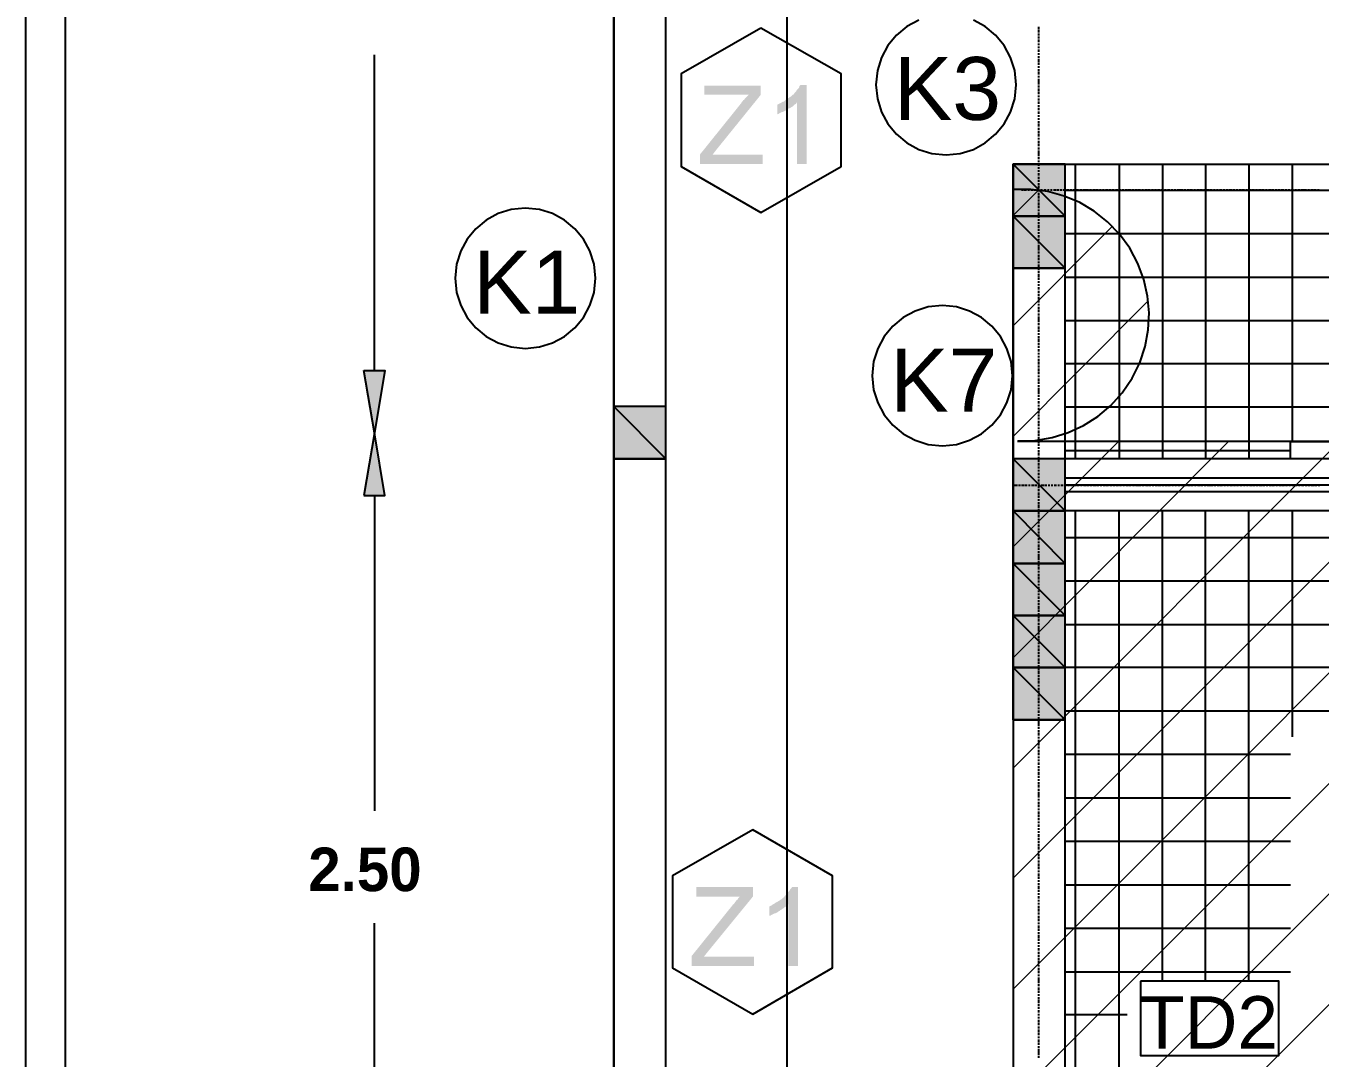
# Model space of a CAD drawing. Header units: metres. Extents: x 2.9 to 42.8, y 1.7 to 28.7.
# Drawn here: x 2.939 to 6.666, y 19.25 to 22.222 of the extents above; entities that cross this region are included whole.
import ezdxf

# ---------------------------------------------------------------- set-up
doc = ezdxf.new("R2010")
doc.units = ezdxf.units.M
for name, color, linetype in [('AMARILLO', 2, 'Continuous'), ('MAGENTA', 6, 'Continuous'), ('NEGRO', 7, 'Continuous'), ('RELLENO_MAGENTA', 6, 'Continuous'), ('RELLENO_NEGRO', 7, 'Continuous'), ('RELLENO_ROJO', 1, 'Continuous'), ('ROJO', 1, 'Continuous'), ('TEXTO', 7, 'Continuous')]:
    doc.layers.add(name, color=color, linetype=linetype)
doc.layers.add('RGB_000_184_184', color=7, linetype='Continuous', true_color=0x00b8b8)
doc.layers.add('RGB_147_149_152', color=7, linetype='Continuous', true_color=0x939598)
doc.styles.add('ArialMT', font='arial.ttf')
doc.styles.add('CityBlueprint', font='cityb___.ttf')

msp = doc.modelspace()

# ---------------------------------------------------------------- hatches: boundary and pattern name
at = {"layer": 'RELLENO_MAGENTA'}
h = msp.add_hatch(color=256, dxfattribs=at)
h.dxf.hatch_style = 1
h.paths.add_polyline_path([(5.932, 21.8246), (5.782, 21.8246), (5.932, 21.6747), (5.932, 21.8246)])
h.paths.add_polyline_path([(5.782, 21.8246), (5.932, 21.6747), (5.782, 21.6747), (5.782, 21.8246)])
h = msp.add_hatch(color=256, dxfattribs=at)
h.dxf.hatch_style = 1
h.paths.add_polyline_path([(5.932, 21.6747), (5.782, 21.6747), (5.932, 21.5247), (5.932, 21.6747)])
h.paths.add_polyline_path([(5.782, 21.6747), (5.932, 21.5247), (5.782, 21.5247), (5.782, 21.6747)])
h = msp.add_hatch(color=256, dxfattribs=at)
h.dxf.hatch_style = 1
h.paths.add_polyline_path([(4.7819, 21.1261), (4.632, 21.1261), (4.7819, 20.9762), (4.7819, 21.1261)])
h.paths.add_polyline_path([(4.632, 21.1261), (4.7819, 20.9762), (4.632, 20.9762), (4.632, 21.1261)])
h = msp.add_hatch(color=256, dxfattribs=at)
h.dxf.hatch_style = 1
h.paths.add_polyline_path([(5.932, 20.9762), (5.782, 20.9762), (5.932, 20.8262), (5.932, 20.9762)])
h.paths.add_polyline_path([(5.782, 20.9762), (5.932, 20.8262), (5.782, 20.8262), (5.782, 20.9762)])
h = msp.add_hatch(color=256, dxfattribs=at)
h.dxf.hatch_style = 1
h.paths.add_polyline_path([(5.932, 20.8262), (5.782, 20.8262), (5.932, 20.6745), (5.932, 20.8262)])
h.paths.add_polyline_path([(5.782, 20.8262), (5.932, 20.6745), (5.782, 20.6745), (5.782, 20.8262)])
h = msp.add_hatch(color=256, dxfattribs=at)
h.dxf.hatch_style = 1
h.paths.add_polyline_path([(5.932, 20.6745), (5.782, 20.6745), (5.932, 20.5246), (5.932, 20.6745)])
h.paths.add_polyline_path([(5.782, 20.6745), (5.932, 20.5246), (5.782, 20.5246), (5.782, 20.6745)])
h = msp.add_hatch(color=256, dxfattribs=at)
h.dxf.hatch_style = 1
h.paths.add_polyline_path([(5.932, 20.5246), (5.782, 20.5246), (5.932, 20.3747), (5.932, 20.5246)])
h.paths.add_polyline_path([(5.782, 20.5246), (5.932, 20.3747), (5.782, 20.3747), (5.782, 20.5246)])
h = msp.add_hatch(color=256, dxfattribs=at)
h.dxf.hatch_style = 1
h.paths.add_polyline_path([(5.932, 20.3747), (5.782, 20.3747), (5.932, 20.2247), (5.932, 20.3747)])
h.paths.add_polyline_path([(5.782, 20.3747), (5.932, 20.2247), (5.782, 20.2247), (5.782, 20.3747)])
at = {"layer": 'RELLENO_NEGRO'}
h = msp.add_hatch(color=256, dxfattribs=at)
h.dxf.hatch_style = 1
h.paths.add_polyline_path([(5.0606, 21.8246), (4.8807, 21.8246), (4.8807, 21.8528), (4.9971, 21.9975), (4.9989, 21.9992), (5.0006, 22.0028), (5.0042, 22.0063), (5.0042, 22.008), (5.0077, 22.0098), (5.0094, 22.0133), (5.0112, 22.0151), (5.013, 22.0169), (5.0165, 22.0204), (5.0183, 22.0222), (5.02, 22.0239), (4.893, 22.0239), (4.893, 22.0504), (5.0553, 22.0504), (5.0553, 22.0239), (4.9283, 21.8669), (4.916, 21.8511), (5.0606, 21.8511), (5.0606, 21.8246)])
h = msp.add_hatch(color=256, dxfattribs=at)
h.dxf.hatch_style = 1
h.paths.add_polyline_path([(5.1876, 21.8246), (5.1594, 21.8246), (5.1594, 22.0028), (5.1576, 21.9992), (5.1558, 21.9975), (5.1523, 21.9957), (5.1506, 21.9939), (5.1488, 21.9922), (5.147, 21.9904), (5.1435, 21.9886), (5.1417, 21.9869), (5.1382, 21.9851), (5.1364, 21.9851), (5.1329, 21.9833), (5.1312, 21.9816), (5.1276, 21.9798), (5.1259, 21.9781), (5.1223, 21.9763), (5.1188, 21.9745), (5.117, 21.9745), (5.1135, 21.9728), (5.11, 21.971), (5.1065, 21.9692), (5.1029, 21.9675), (5.1029, 21.9957), (5.1065, 21.9975), (5.11, 21.9992), (5.1135, 22.001), (5.117, 22.0028), (5.1188, 22.0045), (5.1223, 22.0045), (5.1259, 22.008), (5.1276, 22.0098), (5.1312, 22.0116), (5.1329, 22.0133), (5.1364, 22.0151), (5.1382, 22.0169), (5.1417, 22.0186), (5.1435, 22.0204), (5.1453, 22.0222), (5.147, 22.0239), (5.1506, 22.0257), (5.1523, 22.0292), (5.1541, 22.031), (5.1558, 22.0327), (5.1576, 22.0345), (5.1594, 22.038), (5.1611, 22.0398), (5.1629, 22.0416), (5.1647, 22.0433), (5.1664, 22.0468), (5.1664, 22.0486), (5.1682, 22.0504), (5.17, 22.0521), (5.1876, 22.0521), (5.1876, 21.8246)])
h = msp.add_hatch(color=256, dxfattribs=at)
h.dxf.hatch_style = 1
h.paths.add_polyline_path([(5.0359, 19.5157), (4.856, 19.5157), (4.856, 19.5439), (4.9724, 19.6885), (4.9742, 19.6903), (4.9742, 19.6921), (4.9777, 19.6938), (4.9812, 19.6991), (4.983, 19.7009), (4.9848, 19.7044), (4.9883, 19.7062), (4.99, 19.7097), (4.9918, 19.7115), (4.9936, 19.7132), (4.9953, 19.715), (4.9971, 19.715), (4.8701, 19.715), (4.8701, 19.7432), (5.0324, 19.7432), (5.0324, 19.715), (4.9054, 19.5598), (4.8913, 19.5421), (5.0359, 19.5421), (5.0359, 19.5157)])
h = msp.add_hatch(color=256, dxfattribs=at)
h.dxf.hatch_style = 1
h.paths.add_polyline_path([(5.1629, 19.5157), (5.1347, 19.5157), (5.1347, 19.6938), (5.1329, 19.6921), (5.1312, 19.6903), (5.1294, 19.6885), (5.1276, 19.6868), (5.1241, 19.685), (5.1223, 19.6832), (5.1206, 19.6815), (5.117, 19.6797), (5.1153, 19.6779), (5.1118, 19.6762), (5.11, 19.6744), (5.1065, 19.6727), (5.1047, 19.6709), (5.1012, 19.6691), (5.0976, 19.6674), (5.0959, 19.6674), (5.0923, 19.6656), (5.0888, 19.6638), (5.0853, 19.6621), (5.0835, 19.6603), (5.08, 19.6603), (5.08, 19.6868), (5.0835, 19.6885), (5.0871, 19.6903), (5.0888, 19.6921), (5.0923, 19.6938), (5.0959, 19.6956), (5.0976, 19.6973), (5.1012, 19.6991), (5.1047, 19.7009), (5.1065, 19.7026), (5.11, 19.7044), (5.1118, 19.7062), (5.1153, 19.7079), (5.117, 19.7097), (5.1188, 19.7115), (5.1223, 19.7132), (5.1241, 19.7168), (5.1259, 19.7185), (5.1276, 19.7203), (5.1294, 19.722), (5.1312, 19.7238), (5.1329, 19.7273), (5.1347, 19.7291), (5.1364, 19.7309), (5.1382, 19.7326), (5.14, 19.7362), (5.1417, 19.7379), (5.1435, 19.7397), (5.1453, 19.7432), (5.1629, 19.7432), (5.1629, 19.5157)])
at = {"layer": 'RELLENO_ROJO'}
h = msp.add_hatch(color=256, dxfattribs=at)
h.dxf.hatch_style = 1
h.paths.add_polyline_path([(3.9123, 21.2302), (3.9723, 21.2302), (3.9423, 21.0503), (3.9123, 21.2302)])
h = msp.add_hatch(color=256, dxfattribs=at)
h.dxf.hatch_style = 1
h.paths.add_polyline_path([(3.9123, 20.8703), (3.9723, 20.8703), (3.9423, 21.0503), (3.9123, 20.8703)])

# ---------------------------------------------------------------- linework, layer by layer
at = {"layer": 'AMARILLO', "lineweight": -3}
for points in [[(4.632, 22.2162), (4.632, 22.2215)], [(5.8561, 22.2127), (5.8561, 22.2197)], [(4.632, 22.2056), (4.632, 22.2127)], [(4.632, 22.1968), (4.632, 22.2038)], [(4.632, 22.188), (4.632, 22.1933)], [(4.632, 22.1774), (4.632, 22.1844)], [(5.8561, 22.2038), (5.8561, 22.2109)], [(5.8561, 22.195), (5.8561, 22.2003)], [(5.8561, 22.1862), (5.8561, 22.1915)], [(5.8561, 22.1756), (5.8561, 22.1827)], [(4.632, 22.1686), (4.632, 22.1756)], [(4.632, 22.1597), (4.632, 22.165)], [(4.632, 22.1492), (4.632, 22.1562)], [(4.632, 22.1403), (4.632, 22.1474)], [(5.8561, 22.1668), (5.8561, 22.1721)], [(5.8561, 22.158), (5.8561, 22.1633)], [(5.8561, 22.1474), (5.8561, 22.1544)], [(5.8561, 22.1386), (5.8561, 22.1439)], [(4.632, 22.1315), (4.632, 22.1368)], [(4.632, 22.1209), (4.632, 22.128)], [(4.632, 22.1121), (4.632, 22.1192)], [(4.632, 22.1033), (4.632, 22.1086)], [(5.8561, 22.1297), (5.8561, 22.135)], [(5.8561, 22.1192), (5.8561, 22.1262)], [(5.8561, 22.1103), (5.8561, 22.1174)], [(5.8561, 22.1015), (5.8561, 22.1068)], [(4.632, 22.0945), (4.632, 22.0998)], [(4.632, 22.0839), (4.632, 22.0909)], [(4.632, 22.0751), (4.632, 22.0804)], [(4.632, 22.0662), (4.632, 22.0715)], [(5.8561, 22.0909), (5.8561, 22.098)], [(5.8561, 22.0821), (5.8561, 22.0892)], [(5.8561, 22.0733), (5.8561, 22.0786)], [(5.8561, 22.0627), (5.8561, 22.0698)], [(4.632, 22.0557), (4.632, 22.0627)], [(4.632, 22.0468), (4.632, 22.0521)], [(4.632, 22.038), (4.632, 22.0433)], [(4.632, 22.0274), (4.632, 22.0345)], [(5.8561, 22.0539), (5.8561, 22.061)], [(5.8561, 22.0451), (5.8561, 22.0504)], [(5.8561, 22.0345), (5.8561, 22.0416)], [(5.8561, 22.0257), (5.8561, 22.0327)], [(4.632, 22.0186), (4.632, 22.0257)], [(4.632, 22.0098), (4.632, 22.0151)], [(4.632, 21.9992), (4.632, 22.0063)], [(4.632, 21.9904), (4.632, 21.9975)], [(5.8561, 22.0169), (5.8561, 22.0222)], [(5.8561, 22.008), (5.8561, 22.0133)], [(5.8561, 21.9975), (5.8561, 22.0045)], [(5.8561, 21.9886), (5.8561, 21.9939)], [(4.632, 21.9816), (4.632, 21.9869)], [(4.632, 21.971), (4.632, 21.9781)], [(4.632, 21.9622), (4.632, 21.9692)], [(4.632, 21.9534), (4.632, 21.9587)], [(5.8561, 21.9798), (5.8561, 21.9851)], [(5.8561, 21.9692), (5.8561, 21.9763)], [(5.8561, 21.9604), (5.8561, 21.9657)], [(5.8561, 21.9516), (5.8561, 21.9569)], [(4.632, 21.9428), (4.632, 21.9498)], [(4.632, 21.934), (4.632, 21.941)], [(4.632, 21.9251), (4.632, 21.9304)], [(4.632, 21.9163), (4.632, 21.9216)], [(5.8561, 21.941), (5.8561, 21.9481)], [(5.8561, 21.9322), (5.8561, 21.9393)], [(5.8561, 21.9234), (5.8561, 21.9287)], [(5.8561, 21.9128), (5.8561, 21.9198)], [(4.632, 21.9057), (4.632, 21.9128)], [(4.632, 21.8969), (4.632, 21.9022)], [(4.632, 21.8881), (4.632, 21.8934)], [(4.632, 21.8775), (4.632, 21.8846)], [(5.8561, 21.904), (5.8561, 21.911)], [(5.8561, 21.8952), (5.8561, 21.9004)], [(5.8561, 21.8846), (5.8561, 21.8916)], [(5.8561, 21.8758), (5.8561, 21.8828)], [(4.632, 21.8687), (4.632, 21.874)], [(4.632, 21.8599), (4.632, 21.8652)], [(4.632, 21.8493), (4.632, 21.8563)], [(4.632, 21.8405), (4.632, 21.8475)], [(5.8561, 21.8669), (5.8561, 21.8722)], [(5.8561, 21.8563), (5.8561, 21.8634)], [(5.8561, 21.8475), (5.8561, 21.8546)], [(4.632, 21.8317), (4.632, 21.8369)], [(4.632, 21.8211), (4.632, 21.8281)], [(4.632, 21.8122), (4.632, 21.8193)], [(4.632, 21.8034), (4.632, 21.8087)], [(5.8561, 21.8387), (5.8561, 21.844)], [(5.8561, 21.8299), (5.8561, 21.8352)], [(5.8561, 21.8193), (5.8561, 21.8264)], [(5.8561, 21.8105), (5.8561, 21.8158)], [(4.632, 21.7928), (4.632, 21.7999)], [(4.632, 21.784), (4.632, 21.7911)], [(4.632, 21.7752), (4.632, 21.7805)], [(4.632, 21.7646), (4.632, 21.7717)], [(5.8561, 21.8017), (5.8561, 21.807)], [(5.8561, 21.7911), (5.8561, 21.7981)], [(5.8561, 21.7823), (5.8561, 21.7876)], [(5.8561, 21.7734), (5.8561, 21.7787)], [(5.8561, 21.7629), (5.8561, 21.7699)], [(4.632, 21.7558), (4.632, 21.7629)], [(4.632, 21.747), (4.632, 21.7523)], [(4.632, 21.7382), (4.632, 21.7435)], [(4.632, 21.7276), (4.632, 21.7346)], [(5.8067, 21.7505), (5.812, 21.7505)], [(5.8138, 21.7505), (5.8208, 21.7505)], [(5.8244, 21.7505), (5.8297, 21.7505)], [(5.8332, 21.7505), (5.8402, 21.7505)], [(5.842, 21.7505), (5.8491, 21.7505)], [(5.8526, 21.7505), (5.8579, 21.7505)], [(5.8561, 21.754), (5.8561, 21.7611)], [(5.8561, 21.7452), (5.8561, 21.7505)], [(5.8561, 21.7346), (5.8561, 21.7417)], [(5.8561, 21.7258), (5.8561, 21.7329)], [(5.8614, 21.7505), (5.8667, 21.7505)], [(5.8702, 21.7505), (5.8773, 21.7505)], [(5.8808, 21.7505), (5.8861, 21.7505)], [(5.8896, 21.7505), (5.8949, 21.7505)], [(5.8984, 21.7505), (5.9055, 21.7505)], [(5.9073, 21.7505), (5.9143, 21.7505)], [(5.9178, 21.7505), (5.9231, 21.7505)], [(5.9267, 21.7505), (5.9337, 21.7505)], [(5.9355, 21.7505), (5.9425, 21.7505)], [(5.9461, 21.7505), (5.9514, 21.7505)], [(5.9549, 21.7505), (5.9619, 21.7505)], [(5.9637, 21.7505), (5.9708, 21.7505)], [(5.9743, 21.7505), (5.9796, 21.7505)], [(5.9831, 21.7505), (5.9902, 21.7505)], [(5.9919, 21.7505), (5.999, 21.7505)], [(6.0025, 21.7505), (6.0078, 21.7505)], [(6.0113, 21.7505), (6.0184, 21.7505)], [(6.0202, 21.7505), (6.0272, 21.7505)], [(6.0307, 21.7505), (6.036, 21.7505)], [(6.0396, 21.7505), (6.0448, 21.7505)], [(6.0484, 21.7505), (6.0554, 21.7505)], [(6.059, 21.7505), (6.0643, 21.7505)], [(6.0678, 21.7505), (6.0731, 21.7505)], [(6.0766, 21.7505), (6.0837, 21.7505)], [(6.0854, 21.7505), (6.0925, 21.7505)], [(6.096, 21.7505), (6.1013, 21.7505)], [(6.1048, 21.7505), (6.1119, 21.7505)], [(6.1136, 21.7505), (6.1207, 21.7505)], [(6.1242, 21.7505), (6.1295, 21.7505)], [(6.133, 21.7505), (6.1401, 21.7505)], [(6.1419, 21.7505), (6.1489, 21.7505)], [(6.1524, 21.7505), (6.1577, 21.7505)], [(6.1613, 21.7505), (6.1683, 21.7505)], [(6.1701, 21.7505), (6.1771, 21.7505)], [(6.1807, 21.7505), (6.186, 21.7505)], [(6.1895, 21.7505), (6.1948, 21.7505)], [(6.1983, 21.7505), (6.2054, 21.7505)], [(6.2089, 21.7505), (6.2142, 21.7505)], [(6.2177, 21.7505), (6.223, 21.7505)], [(6.2265, 21.7505), (6.2336, 21.7505)], [(6.2371, 21.7505), (6.2424, 21.7505)], [(6.2459, 21.7505), (6.2512, 21.7505)], [(6.2548, 21.7505), (6.2618, 21.7505)], [(6.2636, 21.7505), (6.2706, 21.7505)], [(6.2742, 21.7505), (6.2794, 21.7505)], [(6.283, 21.7505), (6.29, 21.7505)], [(6.2918, 21.7505), (6.2988, 21.7505)], [(6.3024, 21.7505), (6.3077, 21.7505)], [(6.3112, 21.7505), (6.3183, 21.7505)], [(6.32, 21.7505), (6.3271, 21.7505)], [(6.3306, 21.7505), (6.3359, 21.7505)], [(6.3394, 21.7505), (6.3465, 21.7505)], [(6.3482, 21.7505), (6.3553, 21.7505)], [(6.3588, 21.7505), (6.3641, 21.7505)], [(6.3676, 21.7505), (6.3729, 21.7505)], [(6.3765, 21.7505), (6.3835, 21.7505)], [(6.387, 21.7505), (6.3923, 21.7505)], [(6.3959, 21.7505), (6.4012, 21.7505)], [(6.4047, 21.7505), (6.4117, 21.7505)], [(6.4153, 21.7505), (6.4206, 21.7505)], [(6.4241, 21.7505), (6.4294, 21.7505)], [(6.4329, 21.7505), (6.44, 21.7505)], [(6.4417, 21.7505), (6.4488, 21.7505)], [(6.4523, 21.7505), (6.4576, 21.7505)], [(6.4611, 21.7505), (6.4682, 21.7505)], [(6.4699, 21.7505), (6.477, 21.7505)], [(6.4805, 21.7505), (6.4858, 21.7505)], [(6.4893, 21.7505), (6.4964, 21.7505)], [(6.4982, 21.7505), (6.5052, 21.7505)], [(6.5087, 21.7505), (6.514, 21.7505)], [(6.5176, 21.7505), (6.5246, 21.7505)], [(6.5264, 21.7505), (6.5334, 21.7505)], [(6.537, 21.7505), (6.5423, 21.7505)], [(6.5458, 21.7505), (6.5511, 21.7505)], [(6.5546, 21.7505), (6.5617, 21.7505)], [(6.5652, 21.7505), (6.5705, 21.7505)], [(6.574, 21.7505), (6.5793, 21.7505)], [(6.5828, 21.7505), (6.5899, 21.7505)], [(6.5934, 21.7505), (6.5987, 21.7505)], [(6.6022, 21.7505), (6.6075, 21.7505)], [(6.6111, 21.7505), (6.6181, 21.7505)], [(6.6199, 21.7505), (6.6269, 21.7505)], [(6.6305, 21.7505), (6.6358, 21.7505)], [(6.6393, 21.7505), (6.6463, 21.7505)], [(6.6481, 21.7505), (6.6552, 21.7505)], [(6.6587, 21.7505), (6.664, 21.7505)], [(4.632, 21.7188), (4.632, 21.7241)], [(4.632, 21.7099), (4.632, 21.7152)], [(4.632, 21.6994), (4.632, 21.7064)], [(4.632, 21.6905), (4.632, 21.6958)], [(5.8561, 21.717), (5.8561, 21.7223)], [(5.8561, 21.7064), (5.8561, 21.7135)], [(5.8561, 21.6976), (5.8561, 21.7047)], [(4.632, 21.6817), (4.632, 21.687)], [(4.632, 21.6711), (4.632, 21.6782)], [(4.632, 21.6623), (4.632, 21.6694)], [(4.632, 21.6535), (4.632, 21.6588)], [(5.8561, 21.6888), (5.8561, 21.6941)], [(5.8561, 21.6782), (5.8561, 21.6853)], [(5.8561, 21.6694), (5.8561, 21.6764)], [(5.8561, 21.6606), (5.8561, 21.6658)], [(4.632, 21.6429), (4.632, 21.65)], [(4.632, 21.6341), (4.632, 21.6412)], [(4.632, 21.6253), (4.632, 21.6306)], [(4.632, 21.6147), (4.632, 21.6218)], [(5.8561, 21.6517), (5.8561, 21.657)], [(5.8561, 21.6412), (5.8561, 21.6482)], [(5.8561, 21.6323), (5.8561, 21.6376)], [(5.8561, 21.6235), (5.8561, 21.6288)], [(4.632, 21.6059), (4.632, 21.6129)], [(4.632, 21.5971), (4.632, 21.6023)], [(4.632, 21.5865), (4.632, 21.5935)], [(4.632, 21.5777), (4.632, 21.5847)], [(5.8561, 21.6129), (5.8561, 21.62)], [(5.8561, 21.6041), (5.8561, 21.6094)], [(5.8561, 21.5953), (5.8561, 21.6006)], [(5.8561, 21.5847), (5.8561, 21.5918)], [(4.632, 21.5688), (4.632, 21.5741)], [(4.632, 21.56), (4.632, 21.5653)], [(4.632, 21.5494), (4.632, 21.5565)], [(5.8561, 21.5759), (5.8561, 21.5829)], [(5.8561, 21.5671), (5.8561, 21.5724)], [(5.8561, 21.5565), (5.8561, 21.5635)], [(5.8561, 21.5477), (5.8561, 21.5547)], [(4.632, 21.5406), (4.632, 21.5459)], [(4.632, 21.5318), (4.632, 21.5371)], [(4.632, 21.5212), (4.632, 21.5283)], [(4.632, 21.5124), (4.632, 21.5194)], [(5.8561, 21.5388), (5.8561, 21.5441)], [(5.8561, 21.5283), (5.8561, 21.5353)], [(5.8561, 21.5194), (5.8561, 21.5265)], [(5.8561, 21.5106), (5.8561, 21.5159)], [(4.632, 21.5036), (4.632, 21.5089)], [(4.632, 21.493), (4.632, 21.5)], [(4.632, 21.4842), (4.632, 21.4912)], [(4.632, 21.4753), (4.632, 21.4806)], [(4.632, 21.4648), (4.632, 21.4718)], [(5.8561, 21.5), (5.8561, 21.5071)], [(5.8561, 21.4912), (5.8561, 21.4983)], [(5.8561, 21.4824), (5.8561, 21.4877)], [(5.8561, 21.4736), (5.8561, 21.4789)], [(4.632, 21.4559), (4.632, 21.463)], [(4.632, 21.4471), (4.632, 21.4524)], [(4.632, 21.4365), (4.632, 21.4436)], [(4.632, 21.4277), (4.632, 21.4348)], [(5.8561, 21.463), (5.8561, 21.4701)], [(5.8561, 21.4542), (5.8561, 21.4595)], [(5.8561, 21.4454), (5.8561, 21.4507)], [(5.8561, 21.4348), (5.8561, 21.4418)], [(4.632, 21.4189), (4.632, 21.4242)], [(4.632, 21.4083), (4.632, 21.4154)], [(4.632, 21.3995), (4.632, 21.4066)], [(5.8561, 21.426), (5.8561, 21.433)], [(5.8561, 21.4171), (5.8561, 21.4224)], [(5.8561, 21.4066), (5.8561, 21.4136)], [(5.8561, 21.3977), (5.8561, 21.4048)], [(4.632, 21.3907), (4.632, 21.396)], [(4.632, 21.3819), (4.632, 21.3872)], [(4.632, 21.3713), (4.632, 21.3783)], [(4.632, 21.3625), (4.632, 21.3678)], [(5.8561, 21.3889), (5.8561, 21.3942)], [(5.8561, 21.3783), (5.8561, 21.3854)], [(5.8561, 21.3695), (5.8561, 21.3766)], [(5.8561, 21.3607), (5.8561, 21.366)], [(4.632, 21.3536), (4.632, 21.3589)], [(4.632, 21.3431), (4.632, 21.3501)], [(4.632, 21.3342), (4.632, 21.3413)], [(4.632, 21.3254), (4.632, 21.3307)], [(5.8561, 21.3501), (5.8561, 21.3572)], [(5.8561, 21.3413), (5.8561, 21.3483)], [(5.8561, 21.3325), (5.8561, 21.3378)], [(5.8561, 21.3219), (5.8561, 21.3289)], [(4.632, 21.3148), (4.632, 21.3219)], [(4.632, 21.306), (4.632, 21.3131)], [(4.632, 21.2972), (4.632, 21.3025)], [(4.632, 21.2866), (4.632, 21.2937)], [(5.8561, 21.3131), (5.8561, 21.3201)], [(5.8561, 21.3043), (5.8561, 21.3095)], [(5.8561, 21.2954), (5.8561, 21.3007)], [(5.8561, 21.2848), (5.8561, 21.2919)], [(4.632, 21.2778), (4.632, 21.2848)], [(4.632, 21.269), (4.632, 21.2743)], [(4.632, 21.2584), (4.632, 21.2654)], [(4.632, 21.2496), (4.632, 21.2566)], [(5.8561, 21.276), (5.8561, 21.2813)], [(5.8561, 21.2672), (5.8561, 21.2725)], [(5.8561, 21.2566), (5.8561, 21.2637)], [(5.8561, 21.2478), (5.8561, 21.2549)], [(4.632, 21.2408), (4.632, 21.246)], [(4.632, 21.2302), (4.632, 21.2372)], [(4.632, 21.2213), (4.632, 21.2284)], [(4.632, 21.2125), (4.632, 21.2178)], [(5.8561, 21.239), (5.8561, 21.2443)], [(5.8561, 21.2284), (5.8561, 21.2355)], [(5.8561, 21.2196), (5.8561, 21.2266)], [(5.8561, 21.2108), (5.8561, 21.2161)], [(4.632, 21.2037), (4.632, 21.209)], [(4.632, 21.1931), (4.632, 21.2002)], [(4.632, 21.1843), (4.632, 21.1896)], [(4.632, 21.1755), (4.632, 21.1808)], [(5.8561, 21.2002), (5.8561, 21.2072)], [(5.8561, 21.1914), (5.8561, 21.1984)], [(5.8561, 21.1825), (5.8561, 21.1878)], [(5.8561, 21.172), (5.8561, 21.179)], [(4.632, 21.1649), (4.632, 21.172)], [(4.632, 21.1561), (4.632, 21.1631)], [(4.632, 21.1473), (4.632, 21.1526)], [(4.632, 21.1367), (4.632, 21.1437)], [(5.8561, 21.1631), (5.8561, 21.1702)], [(5.8561, 21.1543), (5.8561, 21.1596)], [(5.8561, 21.1455), (5.8561, 21.1508)], [(5.8561, 21.1349), (5.8561, 21.142)], [(4.632, 21.1279), (4.632, 21.1349)], [(4.632, 21.119), (4.632, 21.1243)], [(4.632, 21.1085), (4.632, 21.1155)], [(4.632, 21.0996), (4.632, 21.1067)], [(5.8561, 21.1261), (5.8561, 21.1314)], [(5.8561, 21.1173), (5.8561, 21.1226)], [(5.8561, 21.1067), (5.8561, 21.1137)], [(5.8561, 21.0979), (5.8561, 21.1032)], [(4.632, 21.0908), (4.632, 21.0961)], [(4.632, 21.0802), (4.632, 21.0873)], [(4.632, 21.0714), (4.632, 21.0785)], [(4.632, 21.0626), (4.632, 21.0679)], [(5.8561, 21.0891), (5.8561, 21.0943)], [(5.8561, 21.0785), (5.8561, 21.0855)], [(5.8561, 21.0697), (5.8561, 21.0767)], [(5.8561, 21.0608), (5.8561, 21.0661)], [(4.632, 21.0538), (4.632, 21.0591)], [(4.632, 21.0432), (4.632, 21.0503)], [(4.632, 21.0344), (4.632, 21.0397)], [(4.632, 21.0256), (4.632, 21.0308)], [(5.8561, 21.0503), (5.8561, 21.0573)], [(5.8561, 21.0414), (5.8561, 21.0485)], [(5.8561, 21.0326), (5.8561, 21.0379)], [(5.8561, 21.022), (5.8561, 21.0291)], [(4.632, 21.015), (4.632, 21.022)], [(4.632, 21.0062), (4.632, 21.0114)], [(4.632, 20.9973), (4.632, 21.0026)], [(4.632, 20.9868), (4.632, 20.9938)], [(5.8561, 21.0132), (5.8561, 21.0203)], [(5.8561, 21.0044), (5.8561, 21.0097)], [(5.8561, 20.9938), (5.8561, 21.0009)], [(5.8561, 20.985), (5.8561, 20.992)], [(4.632, 20.9779), (4.632, 20.985)], [(4.632, 20.9691), (4.632, 20.9744)], [(4.632, 20.9585), (4.632, 20.9656)], [(4.632, 20.9497), (4.632, 20.9568)], [(5.8561, 20.9762), (5.8561, 20.9815)], [(5.8561, 20.9673), (5.8561, 20.9726)], [(5.8561, 20.9568), (5.8561, 20.9638)], [(5.8561, 20.9479), (5.8561, 20.9532)], [(4.632, 20.9409), (4.632, 20.9462)], [(4.632, 20.9303), (4.632, 20.9374)], [(4.632, 20.9215), (4.632, 20.9285)], [(4.632, 20.9127), (4.632, 20.918)], [(5.8561, 20.9391), (5.8561, 20.9444)], [(5.8561, 20.9285), (5.8561, 20.9356)], [(5.8561, 20.9197), (5.8561, 20.925)], [(5.8561, 20.9109), (5.8561, 20.9162)], [(11.2818, 20.9197), (5.932, 20.9197)], [(4.632, 20.9021), (4.632, 20.9091)], [(4.632, 20.8933), (4.632, 20.9003)], [(4.632, 20.8844), (4.632, 20.8897)], [(4.632, 20.8756), (4.632, 20.8809)], [(5.782, 20.9003), (5.7856, 20.9003)], [(5.7873, 20.9003), (5.7944, 20.9003)], [(5.7979, 20.9003), (5.8032, 20.9003)], [(5.8067, 20.9003), (5.8138, 20.9003)], [(5.8155, 20.9003), (5.8226, 20.9003)], [(5.8261, 20.9003), (5.8314, 20.9003)], [(5.8349, 20.9003), (5.842, 20.9003)], [(5.8438, 20.9003), (5.8508, 20.9003)], [(5.8543, 20.9003), (5.8596, 20.9003)], [(5.8561, 20.9003), (5.8561, 20.9074)], [(5.8561, 20.8915), (5.8561, 20.8986)], [(5.8561, 20.8827), (5.8561, 20.888)], [(5.8561, 20.8721), (5.8561, 20.8792)], [(5.8632, 20.9003), (5.8702, 20.9003)], [(5.872, 20.9003), (5.879, 20.9003)], [(5.8826, 20.9003), (5.8879, 20.9003)], [(5.8914, 20.9003), (5.8967, 20.9003)], [(5.9002, 20.9003), (5.9073, 20.9003)], [(5.9108, 20.9003), (5.9161, 20.9003)], [(5.9196, 20.9003), (5.9249, 20.9003)], [(5.9284, 20.9003), (5.9355, 20.9003)], [(11.2818, 20.8809), (5.932, 20.8809)], [(5.939, 20.9003), (5.9443, 20.9003)], [(5.9478, 20.9003), (5.9531, 20.9003)], [(5.9567, 20.9003), (5.9637, 20.9003)], [(5.9655, 20.9003), (5.9725, 20.9003)], [(5.9761, 20.9003), (5.9813, 20.9003)], [(5.9849, 20.9003), (5.9919, 20.9003)], [(5.9937, 20.9003), (6.0008, 20.9003)], [(6.0043, 20.9003), (6.0096, 20.9003)], [(6.0131, 20.9003), (6.0202, 20.9003)], [(6.0219, 20.9003), (6.029, 20.9003)], [(6.0325, 20.9003), (6.0378, 20.9003)], [(6.0413, 20.9003), (6.0484, 20.9003)], [(6.0501, 20.9003), (6.0572, 20.9003)], [(6.0607, 20.9003), (6.066, 20.9003)], [(6.0695, 20.9003), (6.0748, 20.9003)], [(6.0784, 20.9003), (6.0854, 20.9003)], [(6.0889, 20.9003), (6.0942, 20.9003)], [(6.0978, 20.9003), (6.1031, 20.9003)], [(6.1066, 20.9003), (6.1136, 20.9003)], [(6.1154, 20.9003), (6.1225, 20.9003)], [(6.126, 20.9003), (6.1313, 20.9003)], [(6.1348, 20.9003), (6.1419, 20.9003)], [(6.1436, 20.9003), (6.1507, 20.9003)], [(6.1542, 20.9003), (6.1595, 20.9003)], [(6.163, 20.9003), (6.1701, 20.9003)], [(6.1718, 20.9003), (6.1789, 20.9003)], [(6.1824, 20.9003), (6.1877, 20.9003)], [(6.1912, 20.9003), (6.1983, 20.9003)], [(6.2001, 20.9003), (6.2071, 20.9003)], [(6.2107, 20.9003), (6.2159, 20.9003)], [(6.2195, 20.9003), (6.2265, 20.9003)], [(6.2283, 20.9003), (6.2353, 20.9003)], [(6.2389, 20.9003), (6.2442, 20.9003)], [(6.2477, 20.9003), (6.253, 20.9003)], [(6.2565, 20.9003), (6.2636, 20.9003)], [(6.2671, 20.9003), (6.2724, 20.9003)], [(6.2759, 20.9003), (6.2812, 20.9003)], [(6.2847, 20.9003), (6.2918, 20.9003)], [(6.2936, 20.9003), (6.3006, 20.9003)], [(6.3041, 20.9003), (6.3094, 20.9003)], [(6.313, 20.9003), (6.32, 20.9003)], [(6.3218, 20.9003), (6.3288, 20.9003)], [(6.3324, 20.9003), (6.3377, 20.9003)], [(6.3412, 20.9003), (6.3482, 20.9003)], [(6.35, 20.9003), (6.3571, 20.9003)], [(6.3606, 20.9003), (6.3659, 20.9003)], [(6.3694, 20.9003), (6.3765, 20.9003)], [(6.3782, 20.9003), (6.3853, 20.9003)], [(6.3888, 20.9003), (6.3941, 20.9003)], [(6.3976, 20.9003), (6.4029, 20.9003)], [(6.4064, 20.9003), (6.4135, 20.9003)], [(6.417, 20.9003), (6.4223, 20.9003)], [(6.4258, 20.9003), (6.4311, 20.9003)], [(6.4347, 20.9003), (6.4417, 20.9003)], [(6.4452, 20.9003), (6.4505, 20.9003)], [(6.4541, 20.9003), (6.4594, 20.9003)], [(6.4629, 20.9003), (6.4699, 20.9003)], [(6.4717, 20.9003), (6.4788, 20.9003)], [(6.4823, 20.9003), (6.4876, 20.9003)], [(6.4911, 20.9003), (6.4982, 20.9003)], [(6.4999, 20.9003), (6.507, 20.9003)], [(6.5105, 20.9003), (6.5158, 20.9003)], [(6.5193, 20.9003), (6.5264, 20.9003)], [(6.5282, 20.9003), (6.5352, 20.9003)], [(6.5387, 20.9003), (6.544, 20.9003)], [(6.5476, 20.9003), (6.5546, 20.9003)], [(6.5564, 20.9003), (6.5634, 20.9003)], [(6.567, 20.9003), (6.5723, 20.9003)], [(6.5758, 20.9003), (6.5811, 20.9003)], [(6.5846, 20.9003), (6.5917, 20.9003)], [(6.5952, 20.9003), (6.6005, 20.9003)], [(6.604, 20.9003), (6.6093, 20.9003)], [(6.6128, 20.9003), (6.6199, 20.9003)], [(6.6234, 20.9003), (6.6287, 20.9003)], [(6.6322, 20.9003), (6.6375, 20.9003)], [(6.641, 20.9003), (6.6481, 20.9003)], [(6.6499, 20.9003), (6.6569, 20.9003)], [(6.6604, 20.9003), (6.6657, 20.9003)], [(4.632, 20.865), (4.632, 20.8721)], [(4.632, 20.8562), (4.632, 20.8615)], [(4.632, 20.8474), (4.632, 20.8527)], [(4.632, 20.8368), (4.632, 20.8439)], [(5.8561, 20.8633), (5.8561, 20.8703)], [(5.8561, 20.8545), (5.8561, 20.8597)], [(5.8561, 20.8439), (5.8561, 20.8509)], [(5.8561, 20.8351), (5.8561, 20.8421)], [(4.632, 20.828), (4.632, 20.8333)], [(4.632, 20.8192), (4.632, 20.8245)], [(4.632, 20.8086), (4.632, 20.8157)], [(4.632, 20.7998), (4.632, 20.8068)], [(5.8561, 20.8262), (5.8561, 20.8315)], [(5.8561, 20.8157), (5.8561, 20.8227)], [(5.8561, 20.8068), (5.8561, 20.8139)], [(5.8561, 20.798), (5.8561, 20.8033)], [(4.632, 20.791), (4.632, 20.7962)], [(4.632, 20.7804), (4.632, 20.7874)], [(4.632, 20.7716), (4.632, 20.7786)], [(4.632, 20.7627), (4.632, 20.768)], [(5.8561, 20.7892), (5.8561, 20.7945)], [(5.8561, 20.7786), (5.8561, 20.7857)], [(5.8561, 20.7698), (5.8561, 20.7751)], [(5.8561, 20.761), (5.8561, 20.7663)], [(4.632, 20.7522), (4.632, 20.7592)], [(4.632, 20.7433), (4.632, 20.7504)], [(4.632, 20.7345), (4.632, 20.7398)], [(4.632, 20.7239), (4.632, 20.731)], [(5.8561, 20.7504), (5.8561, 20.7574)], [(5.8561, 20.7416), (5.8561, 20.7469)], [(5.8561, 20.7328), (5.8561, 20.738)], [(5.8561, 20.7222), (5.8561, 20.7292)], [(4.632, 20.7151), (4.632, 20.7222)], [(4.632, 20.7063), (4.632, 20.7116)], [(4.632, 20.6975), (4.632, 20.7028)], [(4.632, 20.6869), (4.632, 20.6939)], [(5.8561, 20.7133), (5.8561, 20.7204)], [(5.8561, 20.7045), (5.8561, 20.7098)], [(5.8561, 20.6939), (5.8561, 20.701)], [(5.8561, 20.6851), (5.8561, 20.6922)], [(4.632, 20.6781), (4.632, 20.6834)], [(4.632, 20.6693), (4.632, 20.6745)], [(4.632, 20.6587), (4.632, 20.6657)], [(4.632, 20.6498), (4.632, 20.6551)], [(5.8561, 20.6763), (5.8561, 20.6816)], [(5.8561, 20.6657), (5.8561, 20.6728)], [(5.8561, 20.6569), (5.8561, 20.664)], [(5.8561, 20.6481), (5.8561, 20.6534)], [(4.632, 20.641), (4.632, 20.6463)], [(4.632, 20.6304), (4.632, 20.6375)], [(4.632, 20.6216), (4.632, 20.6287)], [(4.632, 20.6128), (4.632, 20.6181)], [(5.8561, 20.6375), (5.8561, 20.6446)], [(5.8561, 20.6287), (5.8561, 20.6357)], [(5.8561, 20.6199), (5.8561, 20.6252)], [(5.8561, 20.611), (5.8561, 20.6163)], [(4.632, 20.6022), (4.632, 20.6093)], [(4.632, 20.5934), (4.632, 20.6005)], [(4.632, 20.5846), (4.632, 20.5899)], [(4.632, 20.574), (4.632, 20.5811)], [(5.8561, 20.6005), (5.8561, 20.6075)], [(5.8561, 20.5916), (5.8561, 20.5969)], [(5.8561, 20.5828), (5.8561, 20.5881)], [(5.8561, 20.5722), (5.8561, 20.5793)], [(4.632, 20.5652), (4.632, 20.5722)], [(4.632, 20.5564), (4.632, 20.5617)], [(4.632, 20.5458), (4.632, 20.5528)], [(4.632, 20.537), (4.632, 20.544)], [(5.8561, 20.5634), (5.8561, 20.5687)], [(5.8561, 20.5546), (5.8561, 20.5599)], [(5.8561, 20.544), (5.8561, 20.5511)], [(5.8561, 20.5352), (5.8561, 20.5422)], [(4.632, 20.5281), (4.632, 20.5334)], [(4.632, 20.5193), (4.632, 20.5246)], [(4.632, 20.5087), (4.632, 20.5158)], [(4.632, 20.4999), (4.632, 20.5052)], [(5.8561, 20.5264), (5.8561, 20.5317)], [(5.8561, 20.5158), (5.8561, 20.5228)], [(5.8561, 20.507), (5.8561, 20.514)], [(5.8561, 20.4982), (5.8561, 20.5034)], [(4.632, 20.4911), (4.632, 20.4964)], [(4.632, 20.4805), (4.632, 20.4876)], [(4.632, 20.4717), (4.632, 20.4787)], [(4.632, 20.4629), (4.632, 20.4682)], [(5.8561, 20.4876), (5.8561, 20.4946)], [(5.8561, 20.4787), (5.8561, 20.4858)], [(5.8561, 20.4699), (5.8561, 20.4752)], [(5.8561, 20.4593), (5.8561, 20.4664)], [(4.632, 20.4523), (4.632, 20.4593)], [(4.632, 20.4435), (4.632, 20.4505)], [(4.632, 20.4347), (4.632, 20.4399)], [(4.632, 20.4241), (4.632, 20.4311)], [(5.8561, 20.4505), (5.8561, 20.4576)], [(5.8561, 20.4417), (5.8561, 20.447)], [(5.8561, 20.4329), (5.8561, 20.4382)], [(5.8561, 20.4223), (5.8561, 20.4294)], [(4.632, 20.4153), (4.632, 20.4223)], [(4.632, 20.4064), (4.632, 20.4117)], [(4.632, 20.3958), (4.632, 20.4029)], [(4.632, 20.387), (4.632, 20.3941)], [(5.8561, 20.4135), (5.8561, 20.4188)], [(5.8561, 20.4047), (5.8561, 20.41)], [(5.8561, 20.3941), (5.8561, 20.4011)], [(5.8561, 20.3853), (5.8561, 20.3923)], [(4.632, 20.3782), (4.632, 20.3835)], [(4.632, 20.3676), (4.632, 20.3747)], [(4.632, 20.3588), (4.632, 20.3659)], [(4.632, 20.35), (4.632, 20.3553)], [(5.8561, 20.3764), (5.8561, 20.3817)], [(5.8561, 20.3659), (5.8561, 20.3729)], [(5.8561, 20.357), (5.8561, 20.3641)], [(5.8561, 20.3482), (5.8561, 20.3535)], [(4.632, 20.3412), (4.632, 20.3465)], [(4.632, 20.3306), (4.632, 20.3376)], [(4.632, 20.3218), (4.632, 20.3271)], [(4.632, 20.3129), (4.632, 20.3182)], [(5.8561, 20.3376), (5.8561, 20.3447)], [(5.8561, 20.3288), (5.8561, 20.3359)], [(5.8561, 20.32), (5.8561, 20.3253)], [(5.8561, 20.3094), (5.8561, 20.3165)], [(4.632, 20.3024), (4.632, 20.3094)], [(4.632, 20.2935), (4.632, 20.3006)], [(4.632, 20.2847), (4.632, 20.29)], [(4.632, 20.2741), (4.632, 20.2812)], [(5.8561, 20.3006), (5.8561, 20.3077)], [(5.8561, 20.2918), (5.8561, 20.2971)], [(5.8561, 20.2812), (5.8561, 20.2883)], [(5.8561, 20.2724), (5.8561, 20.2794)], [(4.632, 20.2653), (4.632, 20.2724)], [(4.632, 20.2565), (4.632, 20.2618)], [(4.632, 20.2459), (4.632, 20.253)], [(4.632, 20.2371), (4.632, 20.2442)], [(5.8561, 20.2636), (5.8561, 20.2688)], [(5.8561, 20.2547), (5.8561, 20.26)], [(5.8561, 20.2442), (5.8561, 20.2512)], [(4.632, 20.2283), (4.632, 20.2336)], [(4.632, 20.2177), (4.632, 20.2247)], [(4.632, 20.2089), (4.632, 20.2159)], [(4.632, 20.2001), (4.632, 20.2053)], [(5.8561, 20.2353), (5.8561, 20.2406)], [(5.8561, 20.2265), (5.8561, 20.2318)], [(5.8561, 20.2159), (5.8561, 20.223)], [(5.8561, 20.2071), (5.8561, 20.2142)], [(4.632, 20.1912), (4.632, 20.1965)], [(4.632, 20.1807), (4.632, 20.1877)], [(4.632, 20.1718), (4.632, 20.1771)], [(4.632, 20.163), (4.632, 20.1683)], [(5.8561, 20.1983), (5.8561, 20.2036)], [(5.8561, 20.1877), (5.8561, 20.1948)], [(5.8561, 20.1789), (5.8561, 20.1859)], [(5.8561, 20.1701), (5.8561, 20.1754)], [(4.632, 20.1524), (4.632, 20.1595)], [(4.632, 20.1436), (4.632, 20.1489)], [(4.632, 20.1348), (4.632, 20.1401)], [(4.632, 20.1242), (4.632, 20.1313)], [(5.8561, 20.1595), (5.8561, 20.1665)], [(5.8561, 20.1507), (5.8561, 20.1577)], [(5.8561, 20.1418), (5.8561, 20.1471)], [(5.8561, 20.1313), (5.8561, 20.1383)], [(4.632, 20.1154), (4.632, 20.1224)], [(4.632, 20.1066), (4.632, 20.1119)], [(4.632, 20.096), (4.632, 20.103)], [(4.632, 20.0872), (4.632, 20.0942)], [(5.8561, 20.1224), (5.8561, 20.1295)], [(5.8561, 20.1136), (5.8561, 20.1189)], [(5.8561, 20.1048), (5.8561, 20.1101)], [(5.8561, 20.0942), (5.8561, 20.1013)], [(4.632, 20.0783), (4.632, 20.0836)], [(4.632, 20.0678), (4.632, 20.0748)], [(4.632, 20.0589), (4.632, 20.066)], [(4.632, 20.0501), (4.632, 20.0554)], [(5.8561, 20.0854), (5.8561, 20.0907)], [(5.8561, 20.0766), (5.8561, 20.0819)], [(5.8561, 20.066), (5.8561, 20.0731)], [(5.8561, 20.0572), (5.8561, 20.0625)], [(4.632, 20.0395), (4.632, 20.0466)], [(4.632, 20.0307), (4.632, 20.0378)], [(4.632, 20.0219), (4.632, 20.0272)], [(4.632, 20.0131), (4.632, 20.0184)], [(5.8561, 20.0484), (5.8561, 20.0537)], [(5.8561, 20.0378), (5.8561, 20.0448)], [(5.8561, 20.029), (5.8561, 20.036)], [(5.8561, 20.0201), (5.8561, 20.0254)], [(4.632, 20.0025), (4.632, 20.0096)], [(4.632, 19.9937), (4.632, 19.999)], [(4.632, 19.9849), (4.632, 19.9902)], [(4.632, 19.9743), (4.632, 19.9813)], [(5.8561, 20.0096), (5.8561, 20.0166)], [(5.8561, 20.0007), (5.8561, 20.0078)], [(5.8561, 19.9919), (5.8561, 19.9972)], [(5.8561, 19.9813), (5.8561, 19.9884)], [(4.632, 19.9655), (4.632, 19.9708)], [(4.632, 19.9566), (4.632, 19.9619)], [(4.632, 19.9461), (4.632, 19.9531)], [(4.632, 19.9372), (4.632, 19.9443)], [(5.8561, 19.9725), (5.8561, 19.9796)], [(5.8561, 19.9637), (5.8561, 19.969)], [(5.8561, 19.9531), (5.8561, 19.9602)], [(5.8561, 19.9443), (5.8561, 19.9513)], [(4.632, 19.9284), (4.632, 19.9337)], [(4.632, 19.9178), (4.632, 19.9249)], [(4.632, 19.909), (4.632, 19.9161)], [(5.8561, 19.9355), (5.8561, 19.9408)], [(5.8561, 19.9267), (5.8561, 19.9319)], [(5.8561, 19.9161), (5.8561, 19.9231)], [(5.8561, 19.9072), (5.8561, 19.9125)], [(4.632, 19.9002), (4.632, 19.9055)], [(4.632, 19.8896), (4.632, 19.8967)], [(4.632, 19.8808), (4.632, 19.8878)], [(4.632, 19.872), (4.632, 19.8773)], [(5.8561, 19.8984), (5.8561, 19.9037)], [(5.8561, 19.8878), (5.8561, 19.8949)], [(5.8561, 19.879), (5.8561, 19.8843)], [(5.8561, 19.8702), (5.8561, 19.8755)], [(4.632, 19.8614), (4.632, 19.8684)], [(4.632, 19.8526), (4.632, 19.8596)], [(4.632, 19.8437), (4.632, 19.849)], [(4.632, 19.8349), (4.632, 19.8402)], [(5.8561, 19.8596), (5.8561, 19.8667)], [(5.8561, 19.8508), (5.8561, 19.8579)], [(5.8561, 19.842), (5.8561, 19.8473)], [(5.8561, 19.8314), (5.8561, 19.8385)], [(4.632, 19.8243), (4.632, 19.8314)], [(4.632, 19.8155), (4.632, 19.8208)], [(4.632, 19.8067), (4.632, 19.812)], [(4.632, 19.7961), (4.632, 19.8032)], [(5.8561, 19.8226), (5.8561, 19.8296)], [(5.8561, 19.8138), (5.8561, 19.8191)], [(5.8561, 19.8032), (5.8561, 19.8102)], [(5.8561, 19.7944), (5.8561, 19.8014)], [(4.632, 19.7873), (4.632, 19.7926)], [(4.632, 19.7785), (4.632, 19.7838)], [(4.632, 19.7679), (4.632, 19.775)], [(4.632, 19.7591), (4.632, 19.7661)], [(5.8561, 19.7855), (5.8561, 19.7908)], [(5.8561, 19.775), (5.8561, 19.782)], [(5.8561, 19.7661), (5.8561, 19.7732)], [(5.8561, 19.7573), (5.8561, 19.7626)], [(4.632, 19.7503), (4.632, 19.7556)], [(4.632, 19.7397), (4.632, 19.7467)], [(4.632, 19.7309), (4.632, 19.7379)], [(4.632, 19.722), (4.632, 19.7273)], [(5.8561, 19.7485), (5.8561, 19.7538)], [(5.8561, 19.7379), (5.8561, 19.745)], [(5.8561, 19.7291), (5.8561, 19.7344)], [(5.8561, 19.7203), (5.8561, 19.7256)], [(4.632, 19.7115), (4.632, 19.7185)], [(4.632, 19.7026), (4.632, 19.7097)], [(4.632, 19.6938), (4.632, 19.6991)], [(4.632, 19.6832), (4.632, 19.6903)], [(5.8561, 19.7097), (5.8561, 19.7168)], [(5.8561, 19.7009), (5.8561, 19.7062)], [(5.8561, 19.6921), (5.8561, 19.6973)], [(5.8561, 19.6815), (5.8561, 19.6885)], [(4.632, 19.6744), (4.632, 19.6815)], [(4.632, 19.6656), (4.632, 19.6709)], [(4.632, 19.6568), (4.632, 19.6621)], [(4.632, 19.6462), (4.632, 19.6533)], [(5.8561, 19.6727), (5.8561, 19.6797)], [(5.8561, 19.6638), (5.8561, 19.6691)], [(5.8561, 19.6533), (5.8561, 19.6603)], [(5.8561, 19.6444), (5.8561, 19.6515)], [(4.632, 19.6374), (4.632, 19.6427)], [(4.632, 19.6286), (4.632, 19.6338)], [(4.632, 19.618), (4.632, 19.625)], [(4.632, 19.6092), (4.632, 19.6144)], [(5.8561, 19.6356), (5.8561, 19.6409)], [(5.8561, 19.625), (5.8561, 19.6321)], [(5.8561, 19.6162), (5.8561, 19.6233)], [(5.8561, 19.6074), (5.8561, 19.6127)], [(4.632, 19.6003), (4.632, 19.6056)], [(4.632, 19.5897), (4.632, 19.5968)], [(4.632, 19.5809), (4.632, 19.588)], [(4.632, 19.5721), (4.632, 19.5774)], [(5.8561, 19.5968), (5.8561, 19.6039)], [(5.8561, 19.588), (5.8561, 19.595)], [(5.8561, 19.5792), (5.8561, 19.5845)], [(5.8561, 19.5703), (5.8561, 19.5756)], [(4.632, 19.5615), (4.632, 19.5686)], [(4.632, 19.5527), (4.632, 19.5598)], [(4.632, 19.5439), (4.632, 19.5492)], [(4.632, 19.5333), (4.632, 19.5404)], [(5.8561, 19.5598), (5.8561, 19.5668)], [(5.8561, 19.5509), (5.8561, 19.5562)], [(5.8561, 19.5421), (5.8561, 19.5474)], [(5.8561, 19.5315), (5.8561, 19.5386)], [(4.632, 19.5245), (4.632, 19.5315)], [(4.632, 19.5157), (4.632, 19.521)], [(4.632, 19.5051), (4.632, 19.5121)], [(4.632, 19.4963), (4.632, 19.5033)], [(5.8561, 19.5227), (5.8561, 19.5298)], [(5.8561, 19.5139), (5.8561, 19.5192)], [(5.8561, 19.5033), (5.8561, 19.5104)], [(5.8561, 19.4945), (5.8561, 19.5016)], [(4.632, 19.4874), (4.632, 19.4927)], [(4.632, 19.4786), (4.632, 19.4839)], [(4.632, 19.468), (4.632, 19.4751)], [(4.632, 19.4592), (4.632, 19.4645)], [(5.8561, 19.4857), (5.8561, 19.491)], [(5.8561, 19.4751), (5.8561, 19.4822)], [(5.8561, 19.4663), (5.8561, 19.4733)], [(5.8561, 19.4575), (5.8561, 19.4628)], [(4.632, 19.4504), (4.632, 19.4557)], [(4.632, 19.4398), (4.632, 19.4469)], [(4.632, 19.431), (4.632, 19.4381)], [(4.632, 19.4222), (4.632, 19.4275)], [(5.8561, 19.4469), (5.8561, 19.4539)], [(5.8561, 19.4381), (5.8561, 19.4451)], [(5.8561, 19.4292), (5.8561, 19.4345)], [(5.8561, 19.4187), (5.8561, 19.4257)], [(4.632, 19.4116), (4.632, 19.4187)], [(4.632, 19.4028), (4.632, 19.4098)], [(4.632, 19.394), (4.632, 19.3993)], [(4.632, 19.3834), (4.632, 19.3904)], [(5.8561, 19.4098), (5.8561, 19.4169)], [(5.8561, 19.401), (5.8561, 19.4063)], [(5.8561, 19.3922), (5.8561, 19.3975)], [(5.8561, 19.3816), (5.8561, 19.3887)], [(4.632, 19.3746), (4.632, 19.3816)], [(4.632, 19.3657), (4.632, 19.371)], [(4.632, 19.3552), (4.632, 19.3622)], [(4.632, 19.3463), (4.632, 19.3534)], [(5.8561, 19.3728), (5.8561, 19.3781)], [(5.8561, 19.364), (5.8561, 19.3693)], [(5.8561, 19.3534), (5.8561, 19.3604)], [(5.8561, 19.3446), (5.8561, 19.3516)], [(4.632, 19.3375), (4.632, 19.3428)], [(4.632, 19.3269), (4.632, 19.334)], [(4.632, 19.3181), (4.632, 19.3252)], [(4.632, 19.3093), (4.632, 19.3146)], [(5.8561, 19.3358), (5.8561, 19.341)], [(5.8561, 19.3252), (5.8561, 19.3322)], [(5.8561, 19.3163), (5.8561, 19.3234)], [(5.8561, 19.3075), (5.8561, 19.3128)], [(4.632, 19.3005), (4.632, 19.3058)], [(4.632, 19.2899), (4.632, 19.2969)], [(4.632, 19.2811), (4.632, 19.2864)], [(4.632, 19.2722), (4.632, 19.2775)], [(5.8561, 19.2969), (5.8561, 19.304)], [(5.8561, 19.2881), (5.8561, 19.2952)], [(5.8561, 19.2793), (5.8561, 19.2846)], [(5.8561, 19.2687), (5.8561, 19.2758)], [(4.632, 19.2617), (4.632, 19.2687)], [(4.632, 19.2528), (4.632, 19.2599)], [(5.8561, 19.2599), (5.8561, 19.267)], [(5.8561, 19.2511), (5.8561, 19.2564)]]:
    msp.add_lwpolyline(points, dxfattribs=at)
at = {"layer": 'MAGENTA', "lineweight": -3}
for points in [[(5.932, 21.8246), (5.782, 21.8246), (5.932, 21.6747)], [(5.782, 21.8246), (5.932, 21.6747), (5.782, 21.6747)], [(5.782, 21.8246), (5.782, 21.6747), (5.932, 21.6747), (5.932, 21.8246)], [(5.932, 21.6747), (5.782, 21.6747), (5.932, 21.5247)], [(5.782, 21.6747), (5.932, 21.5247), (5.782, 21.5247)], [(5.782, 21.6747), (5.782, 21.5247), (5.932, 21.5247), (5.932, 21.6747)], [(4.7819, 21.1261), (4.632, 21.1261), (4.7819, 20.9762)], [(4.632, 21.1261), (4.7819, 20.9762), (4.632, 20.9762)], [(4.632, 21.1261), (4.632, 20.9762), (4.7819, 20.9762), (4.7819, 21.1261)], [(5.932, 20.9762), (5.782, 20.9762), (5.932, 20.8262)], [(5.782, 20.9762), (5.932, 20.8262), (5.782, 20.8262)], [(5.782, 20.9762), (5.782, 20.8262), (5.932, 20.8262), (5.932, 20.9762)], [(5.932, 20.8262), (5.782, 20.8262), (5.932, 20.6745)], [(5.782, 20.8262), (5.932, 20.6745), (5.782, 20.6745)], [(5.782, 20.8262), (5.782, 20.6745), (5.932, 20.6745), (5.932, 20.8262)], [(5.932, 20.6745), (5.782, 20.6745), (5.932, 20.5246)], [(5.782, 20.6745), (5.932, 20.5246), (5.782, 20.5246)], [(5.782, 20.6745), (5.782, 20.5246), (5.932, 20.5246), (5.932, 20.6745)], [(5.932, 20.5246), (5.782, 20.5246), (5.932, 20.3747)], [(5.782, 20.5246), (5.932, 20.3747), (5.782, 20.3747)], [(5.782, 20.5246), (5.782, 20.3747), (5.932, 20.3747), (5.932, 20.5246)], [(5.932, 20.3747), (5.782, 20.3747), (5.932, 20.2247)], [(5.782, 20.3747), (5.932, 20.2247), (5.782, 20.2247)], [(5.782, 20.3747), (5.782, 20.2247), (5.932, 20.2247), (5.932, 20.3747)]]:
    msp.add_lwpolyline(points, close=True, dxfattribs=at)
at = {"layer": 'NEGRO', "lineweight": -3}
for points in [[(4.7819, 25.975), (12.4813, 25.975), (12.4813, 21.8246), (12.6312, 21.8246), (12.6312, 26.125), (4.632, 26.125), (4.632, 6.1242), (4.7819, 6.1242)], [(4.632, 6.1242), (4.632, 26.125), (12.6312, 26.125), (12.6312, 6.1242)], [(5.0553, 22.2162), (4.826, 22.0839), (4.826, 21.8175), (5.0553, 21.6853), (5.2864, 21.8175), (5.2864, 22.0839)], [(5.782, 13.3756), (5.932, 13.3756), (5.932, 16.1749), (6.5317, 16.1749), (6.5317, 16.3248), (5.932, 16.3248), (5.932, 21.8246), (5.782, 21.8246)], [(5.0324, 19.9072), (4.8013, 19.775), (4.8013, 19.5104), (5.0324, 19.3763), (5.2617, 19.5104), (5.2617, 19.775)], [(6.1489, 19.4716), (6.1489, 19.2581), (6.5476, 19.2581), (6.5476, 19.4716)]]:
    msp.add_lwpolyline(points, close=True, dxfattribs=at)
for points in [[(4.632, 6.1242), (4.632, 26.125), (12.6312, 26.125), (12.6312, 21.8246)], [(5.1312, 6.1242), (5.1312, 25.6258), (12.132, 25.6258), (12.132, 21.8246)], [(5.782, 20.9762), (5.782, 21.8246), (12.6312, 21.8246), (12.6312, 20.9762)], [(5.9619, 21.7505), (5.9619, 21.8246)], [(6.0872, 21.8246), (6.0872, 21.7505), (6.0872, 20.9762)], [(6.2124, 21.8246), (6.2124, 21.7505), (6.2124, 20.9762)], [(6.3359, 21.8246), (6.3359, 21.7505), (6.3359, 20.9762)], [(6.4611, 21.8246), (6.4611, 21.7505), (6.4611, 20.9762)], [(6.5864, 21.7505), (6.5864, 21.8246)], [(5.782, 21.7505), (5.782, 13.3756), (7.2813, 13.3756), (7.2813, 11.2254), (12.6312, 11.2254)], [(5.7955, 21.0277), (5.8455, 21.0289), (5.8941, 21.0369), (5.9409, 21.0513), (5.9851, 21.0718), (6.0261, 21.098), (6.0635, 21.1296), (6.0965, 21.1662), (6.1245, 21.2076), (6.1466, 21.2525), (6.1622, 21.2993), (6.1711, 21.3474), (6.1736, 21.3961), (6.1695, 21.4446), (6.1588, 21.4923), (6.1417, 21.5386), (6.118, 21.5827), (6.0886, 21.6231), (6.0543, 21.6586), (6.0159, 21.6889), (5.974, 21.7136), (5.9291, 21.7325), (5.8819, 21.7453), (5.833, 21.7516), (5.783, 21.7512)], [(7.5071, 21.7487), (5.932, 21.7487)], [(5.9619, 20.9762), (5.9619, 21.7505)], [(6.5864, 21.0256), (6.5864, 21.7505)], [(7.5071, 21.6235), (5.932, 21.6235)], [(7.5071, 21.4983), (5.932, 21.4983)], [(7.5071, 21.373), (5.932, 21.373)], [(7.5071, 21.2496), (5.932, 21.2496)], [(7.5071, 21.1243), (5.932, 21.1243)], [(12.6312, 11.2254), (12.6189, 21.0256), (5.7944, 21.0256)], [(6.5811, 20.9762), (6.5811, 21.0256), (11.8322, 21.0256), (11.8322, 20.9762)], [(6.5811, 20.9991), (5.932, 20.9991)], [(11.2818, 20.9762), (5.932, 20.9762)], [(11.2818, 20.9003), (5.932, 20.9003)], [(11.2818, 20.8262), (5.932, 20.8262)], [(5.9619, 17.8682), (5.9619, 20.8262)], [(6.0872, 17.8735), (6.0872, 20.8262)], [(6.2124, 19.4716), (6.2124, 20.8262)], [(6.3359, 19.4716), (6.3359, 20.8262)], [(6.4611, 19.4716), (6.4611, 20.8262)], [(6.5864, 20.1754), (6.5864, 20.8262)], [(7.5071, 20.7486), (5.932, 20.7486)], [(7.5071, 20.6234), (5.932, 20.6234)], [(7.5071, 20.4982), (5.932, 20.4982)], [(7.5071, 20.3747), (5.932, 20.3747)], [(7.5071, 20.2494), (5.932, 20.2494)], [(6.5811, 20.1242), (5.932, 20.1242)], [(6.5811, 19.999), (5.932, 19.999)], [(6.5811, 19.8737), (5.932, 19.8737)], [(6.5811, 19.7485), (5.932, 19.7485)], [(6.5811, 19.6233), (5.932, 19.6233)], [(6.5811, 19.498), (5.932, 19.498)], [(6.1101, 19.3746), (5.932, 19.3746)]]:
    msp.add_lwpolyline(points, dxfattribs=at)
at = {"layer": 'RGB_000_184_184', "lineweight": -3}
msp.add_lwpolyline([(3.0515, 2.5682), (3.0515, 2.6388), (2.9386, 2.6388), (2.9386, 27.7125), (3.0515, 27.7125), (3.0515, 2.6388)], dxfattribs=at)
at = {"layer": 'RGB_147_149_152', "lineweight": 15}
for points in [[(5.782, 21.6764), (5.8543, 21.7487)], [(5.782, 21.3589), (6.0678, 21.6447)], [(5.782, 21.0397), (6.1701, 21.4295)], [(5.782, 20.7222), (6.0854, 21.0256)], [(5.782, 20.4029), (6.4029, 21.0256)], [(5.782, 20.0854), (6.7222, 21.0256)], [(5.782, 19.7679), (7.0397, 21.0256)], [(5.782, 19.4486), (7.3589, 21.0256)], [(5.782, 19.1311), (7.6764, 21.0256)], [(5.782, 18.8119), (7.9939, 21.0256)], [(5.782, 18.4944), (8.3132, 21.0256)]]:
    msp.add_lwpolyline(points, dxfattribs=at)
at = {"layer": 'ROJO', "lineweight": -3}
for points in [[(5.5103, 22.2391), (5.476, 22.2205), (5.4461, 22.1958), (5.4214, 22.1659), (5.4028, 22.1316), (5.391, 22.0937), (5.3869, 22.053), (5.391, 22.0123), (5.4028, 21.9744), (5.4214, 21.9401), (5.4461, 21.9102), (5.476, 21.8855), (5.5103, 21.8669), (5.5482, 21.8552), (5.5889, 21.8511), (5.6296, 21.8552), (5.6675, 21.8669), (5.7018, 21.8855), (5.7317, 21.9102), (5.7564, 21.9401), (5.775, 21.9744), (5.7867, 22.0123), (5.7908, 22.053), (5.7867, 22.0937), (5.775, 22.1316), (5.7564, 22.1659), (5.7317, 22.1958), (5.7018, 22.2205), (5.6675, 22.2391)], [(3.9423, 21.2302), (3.9423, 22.1386)], [(3.9423, 20.8703), (3.9423, 19.9619)], [(3.9423, 18.7307), (3.9423, 19.6391)]]:
    msp.add_lwpolyline(points, dxfattribs=at)
for points in [[(4.5791, 21.4956), (4.575, 21.5363), (4.5632, 21.5742), (4.5446, 21.6086), (4.5199, 21.6384), (4.49, 21.6631), (4.4557, 21.6817), (4.4178, 21.6935), (4.3771, 21.6976), (4.3364, 21.6935), (4.2985, 21.6817), (4.2642, 21.6631), (4.2343, 21.6384), (4.2096, 21.6086), (4.191, 21.5742), (4.1792, 21.5363), (4.1751, 21.4956), (4.1792, 21.4549), (4.191, 21.417), (4.2096, 21.3827), (4.2343, 21.3528), (4.2642, 21.3282), (4.2985, 21.3095), (4.3364, 21.2978), (4.3771, 21.2937), (4.4178, 21.2978), (4.4557, 21.3095), (4.49, 21.3282), (4.5199, 21.3528), (4.5446, 21.3827), (4.5632, 21.417), (4.575, 21.4549)], [(5.7803, 21.2152), (5.7762, 21.2559), (5.7644, 21.2938), (5.7458, 21.3281), (5.7211, 21.358), (5.6912, 21.3826), (5.6569, 21.4013), (5.619, 21.413), (5.5783, 21.4171), (5.5376, 21.413), (5.4997, 21.4013), (5.4654, 21.3826), (5.4355, 21.358), (5.4108, 21.3281), (5.3922, 21.2938), (5.3804, 21.2559), (5.3763, 21.2152), (5.3804, 21.1745), (5.3922, 21.1366), (5.4108, 21.1023), (5.4355, 21.0724), (5.4654, 21.0477), (5.4997, 21.0291), (5.5376, 21.0173), (5.5783, 21.0132), (5.619, 21.0173), (5.6569, 21.0291), (5.6912, 21.0477), (5.7211, 21.0724), (5.7458, 21.1023), (5.7644, 21.1366), (5.7762, 21.1745)], [(3.9123, 21.2302), (3.9723, 21.2302), (3.9423, 21.0503)], [(3.9123, 20.8703), (3.9723, 20.8703), (3.9423, 21.0503)]]:
    msp.add_lwpolyline(points, close=True, dxfattribs=at)

# ---------------------------------------------------------------- texts
at = {"layer": 'TEXTO', "color": 1, "true_color": 0xff0000, "style": 'ArialMT'}
for s, p in [('K3', (5.4381, 21.9516)), ('K1', (4.2263, 21.3942)), ('K7', (5.4275, 21.112))]:
    msp.add_text(s, height=0.1811, dxfattribs=at).set_placement(p)
at = {"layer": 'TEXTO', "color": 2, "true_color": 0xffff00, "style": 'CityBlueprint'}
msp.add_text('2.50', height=0.1255, dxfattribs=at).set_placement((3.7518, 19.7309))
at = {"layer": 'TEXTO', "color": 18, "true_color": 0x000000, "style": 'ArialMT'}
msp.add_text('TD2', height=0.1509, dxfattribs=at).set_placement((6.1472, 19.2775))

doc.saveas('drawing.dxf')
